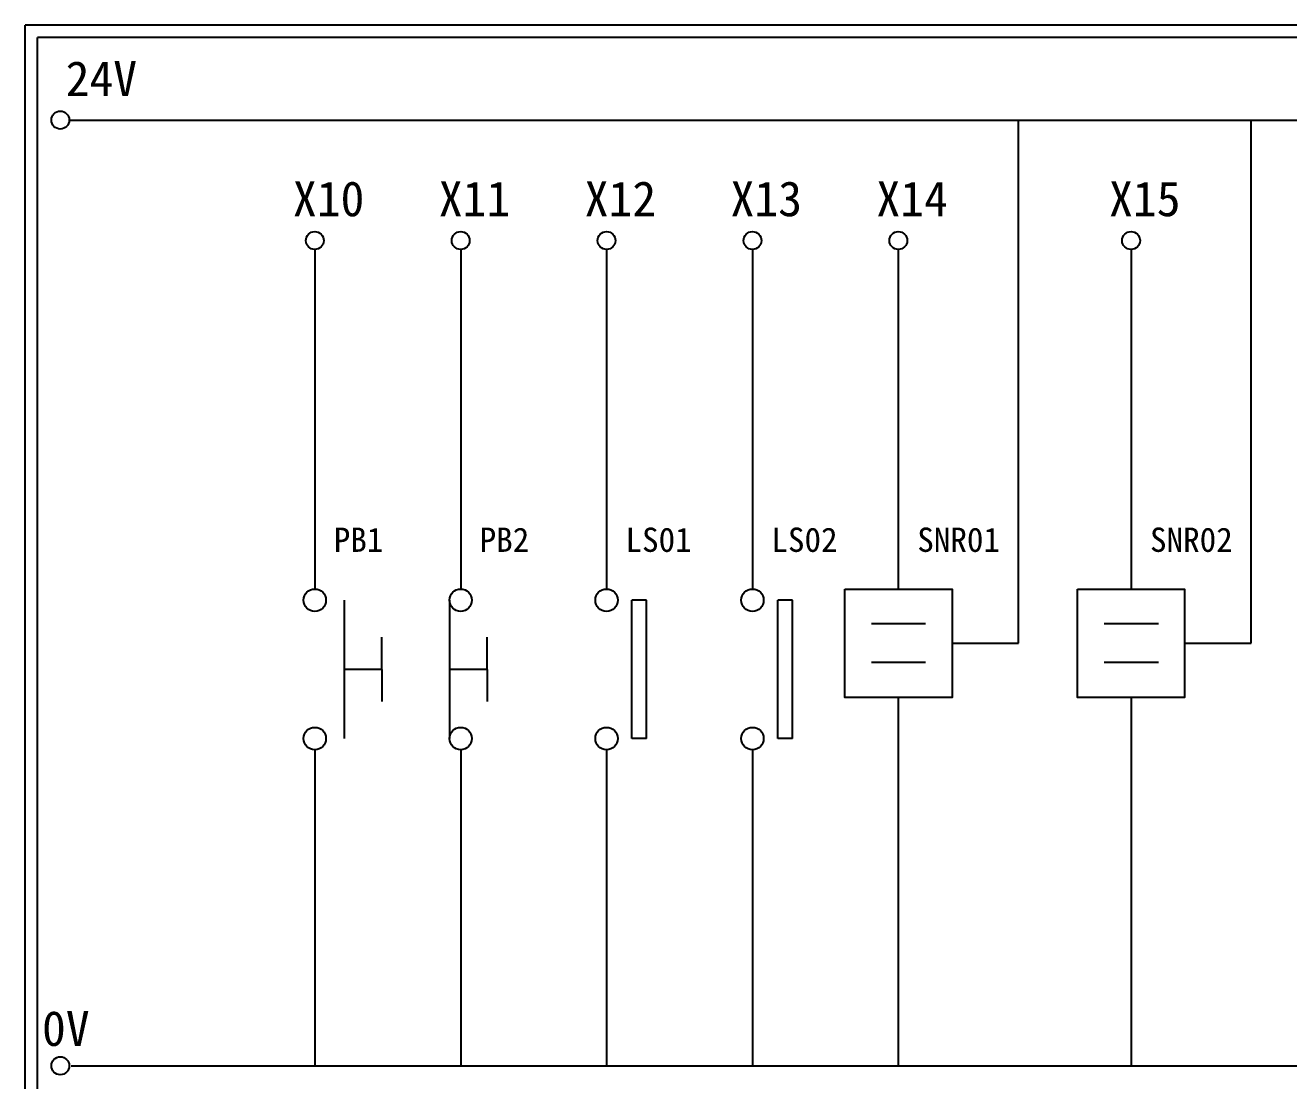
# Model space of a CAD drawing. Extents: x 325 to 612, y 3 to 207.
# Drawn here: x 325.3 to 455.2, y 98.4 to 207 of the extents above; entities that cross this region are included whole.
import ezdxf

# ---------------------------------------------------------------- set-up
doc = ezdxf.new("R2010")
doc.units = 0
doc.layers.get('0').update_dxf_attribs({"linetype": 'CONTINUOUS'})
doc.layers.add('圖框層', color=7, linetype='CONTINUOUS')
doc.layers.add('標尺寸層', color=3, linetype='CONTINUOUS')
doc.styles.add('STSL', font='kaiu.ttf')

msp = doc.modelspace()

# ---------------------------------------------------------------- linework, layer by layer
for p, q in [((389.2, 147.84), (387.7, 147.84)), ((404.2, 147.84), (402.7, 147.84)), ((361.97, 140.73), (361.97, 144.04)), ((372.81, 140.73), (372.81, 144.04)), ((361.97, 140.73), (361.97, 137.42)), ((372.81, 140.73), (372.81, 137.42)), ((389.2, 133.61), (387.7, 133.61)), ((404.2, 133.61), (402.7, 133.61))]:
    msp.add_line(p, q)
for points in [[(409.58, 148.99), (420.61, 148.99), (420.61, 137.83), (409.58, 137.83)], [(433.51, 148.99), (444.53, 148.99), (444.53, 137.83), (433.51, 137.83)]]:
    msp.add_lwpolyline(points, close=True)
at = {"layer": '圖框層', "color": 7}
for p, q in [((612.32, 206.97), (325.32, 206.97)), ((325.32, 3), (325.32, 206.97)), ((611.07, 205.72), (326.57, 205.72)), ((326.57, 4.25), (326.57, 205.72))]:
    msp.add_line(p, q, dxfattribs=at)
at = {"layer": '標尺寸層', "color": 7}
for p, q in [((329.84, 197.22), (607.44, 197.22)), ((427.43, 143.41), (427.43, 197.22)), ((451.36, 143.41), (451.36, 197.22)), ((355.09, 183.91), (355.09, 148.99)), ((370.09, 183.91), (370.09, 148.99)), ((385.09, 183.91), (385.09, 148.99)), ((400.09, 183.91), (400.09, 148.99)), ((415.09, 183.91), (415.09, 148.99)), ((439.02, 183.91), (439.02, 148.99)), ((358.1, 147.84), (358.1, 133.61)), ((368.94, 147.84), (368.94, 133.61)), ((387.7, 133.61), (387.7, 147.84)), ((387.7, 133.61), (387.7, 147.84)), ((389.2, 133.61), (389.2, 147.84)), ((389.2, 133.61), (389.2, 147.84)), ((402.7, 133.61), (402.7, 147.84)), ((404.2, 133.61), (404.2, 147.84)), ((412.33, 145.44), (417.9, 145.44)), ((436.26, 145.44), (441.83, 145.44)), ((420.61, 143.41), (427.43, 143.41)), ((444.53, 143.41), (451.36, 143.41)), ((361.97, 140.73), (358.1, 140.73)), ((372.81, 140.73), (368.94, 140.73)), ((412.33, 141.47), (417.9, 141.47)), ((436.26, 141.47), (441.83, 141.47)), ((415.09, 137.83), (415.09, 99.96)), ((439.02, 137.83), (439.02, 99.96)), ((355.09, 132.46), (355.09, 99.96)), ((370.09, 132.46), (370.09, 99.96)), ((385.09, 132.46), (385.09, 99.96)), ((400.09, 132.46), (400.09, 99.96)), ((330.05, 99.96), (607.92, 99.96))]:
    msp.add_line(p, q, dxfattribs=at)
for centre, radius in [((328.92, 197.22), 0.92), ((355.09, 184.83), 0.92), ((370.09, 184.83), 0.92), ((385.09, 184.83), 0.92), ((400.09, 184.83), 0.92), ((415.09, 184.83), 0.92), ((439.02, 184.83), 0.92), ((355.09, 147.84), 1.15), ((370.09, 147.84), 1.15), ((385.09, 147.84), 1.15), ((400.09, 147.84), 1.15), ((355.09, 133.61), 1.15), ((370.09, 133.61), 1.15), ((385.09, 133.61), 1.15), ((400.09, 133.61), 1.15), ((328.92, 99.96), 0.92)]:
    msp.add_circle(centre, radius, dxfattribs=at)

# ---------------------------------------------------------------- texts
at = {"layer": '圖框層', "color": 4, "style": 'STSL'}
for s, height, p in [('24V', 3.6, (329.47, 199.68)), ('X10', 3.6, (352.84, 187.33)), ('X11', 3.6, (367.84, 187.33)), ('X12', 3.6, (382.84, 187.33)), ('X13', 3.6, (397.84, 187.33)), ('X14', 3.6, (412.84, 187.33)), ('X15', 3.6, (436.76, 187.33)), ('PB1', 2.5, (357.04, 152.81)), ('PB2', 2.5, (372.04, 152.81)), ('LS01', 2.5, (387.04, 152.81)), ('LS02', 2.5, (402.04, 152.81)), ('SNR01', 2.5, (417.04, 152.81)), ('SNR02', 2.5, (440.97, 152.81)), ('0V', 3.6, (327.04, 102))]:
    msp.add_text(s, height=height, dxfattribs=at).set_placement(p)

doc.saveas('drawing.dxf')
